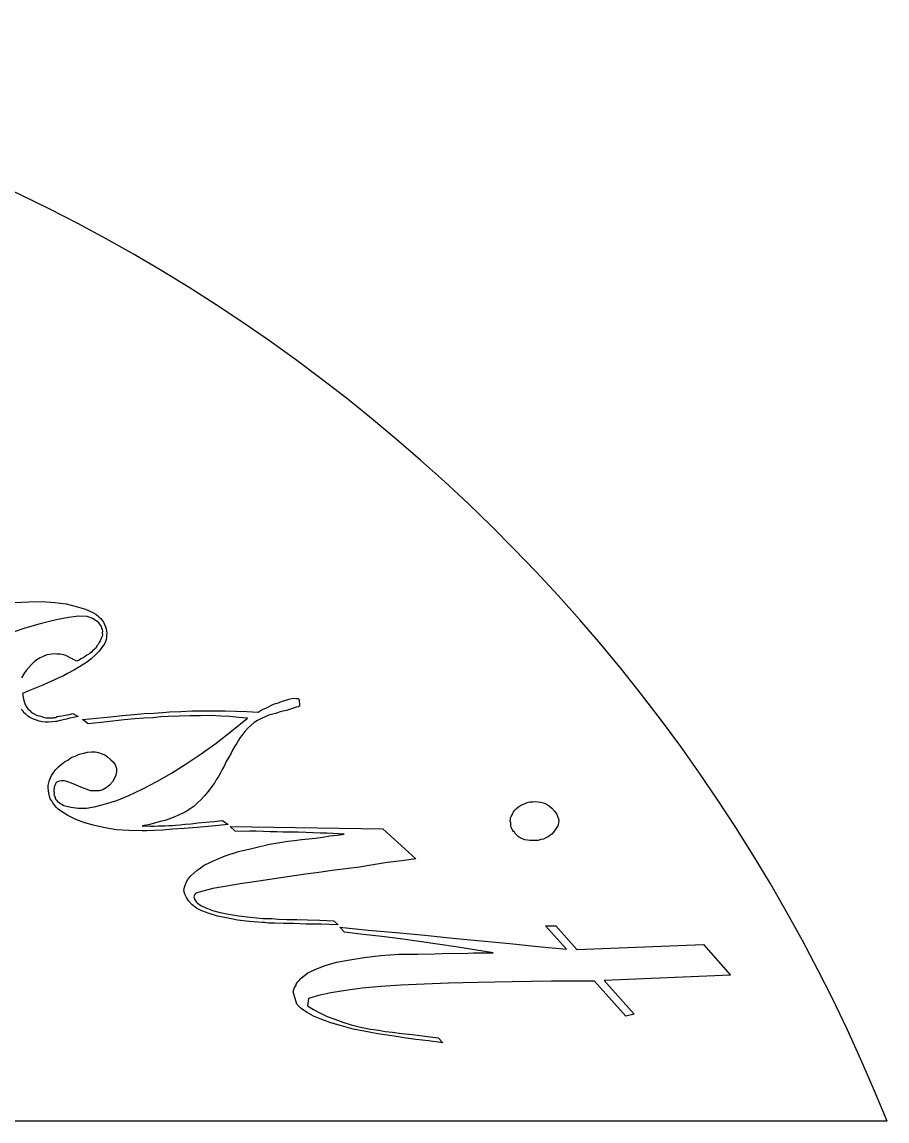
# Model space of a CAD drawing. Extents: x 0.1 to 11.5, y 0 to 3.9.
# Drawn here: x 8.437 to 11.477, y 0.015 to 3.879 of the extents above; entities that cross this region are included whole.
import ezdxf

# ---------------------------------------------------------------- set-up
doc = ezdxf.new("R2010")
doc.units = 0
doc.layers.add('1', color=7, linetype='CONTINUOUS')
doc.layers.add('2', color=7, linetype='CONTINUOUS')

msp = doc.modelspace()

# ---------------------------------------------------------------- linework, layer by layer
at = {"layer": '1', "color": 3}
for p, q in [((8.4091, 1.8383, 0.3), (8.4603, 1.8409, 0.3)), ((8.4603, 1.8409, 0.3), (8.5083, 1.8413, 0.3)), ((8.5083, 1.8413, 0.3), (8.5522, 1.8378, 0.3)), ((8.5522, 1.8378, 0.3), (8.5914, 1.8329, 0.3)), ((8.5914, 1.8329, 0.3), (8.6266, 1.8241, 0.3)), ((8.6266, 1.8241, 0.3), (8.6593, 1.8146, 0.3)), ((8.5055, 1.7651, 0.3), (8.5562, 1.7779, 0.3)), ((8.5562, 1.7779, 0.3), (8.6004, 1.7863, 0.3)), ((8.6004, 1.7863, 0.3), (8.6367, 1.7908, 0.3)), ((8.6367, 1.7908, 0.3), (8.6642, 1.7901, 0.3)), ((8.6593, 1.8146, 0.3), (8.6881, 1.8013, 0.3)), ((8.6642, 1.7901, 0.3), (8.6845, 1.7833, 0.3)), ((8.6845, 1.7833, 0.3), (8.6907, 1.78, 0.3)), ((8.6881, 1.8013, 0.3), (8.6959, 1.7972, 0.3)), ((8.6907, 1.78, 0.3), (8.6945, 1.776, 0.3)), ((8.6959, 1.7972, 0.3), (8.7028, 1.7915, 0.3)), ((8.7028, 1.7915, 0.3), (8.7082, 1.7867, 0.3)), ((8.7082, 1.7867, 0.3), (8.7136, 1.7818, 0.3)), ((8.7136, 1.7818, 0.3), (8.7181, 1.7754, 0.3)), ((8.3763, 1.7243, 0.3), (8.4445, 1.7478, 0.3)), ((8.4445, 1.7478, 0.3), (8.5055, 1.7651, 0.3)), ((8.6945, 1.776, 0.3), (8.7007, 1.7727, 0.3)), ((8.7007, 1.7727, 0.3), (8.7046, 1.7687, 0.3)), ((8.7046, 1.7687, 0.3), (8.7076, 1.7631, 0.3)), ((8.7076, 1.7631, 0.3), (8.7114, 1.759, 0.3)), ((8.7114, 1.759, 0.3), (8.7144, 1.7535, 0.3)), ((8.7144, 1.7535, 0.3), (8.7159, 1.7487, 0.3)), ((8.7159, 1.7487, 0.3), (8.718, 1.7416, 0.3)), ((8.718, 1.7416, 0.3), (8.7195, 1.7368, 0.3)), ((8.7181, 1.7754, 0.3), (8.7227, 1.769, 0.3)), ((8.7227, 1.769, 0.3), (8.7264, 1.761, 0.3)), ((8.7264, 1.761, 0.3), (8.7301, 1.7531, 0.3)), ((8.7301, 1.7531, 0.3), (8.7323, 1.7459, 0.3)), ((8.7323, 1.7459, 0.3), (8.7337, 1.7372, 0.3)), ((8.7116, 1.7032, 0.3), (8.7083, 1.697, 0.3)), ((8.714, 1.7079, 0.3), (8.7116, 1.7032, 0.3)), ((8.7158, 1.7149, 0.3), (8.714, 1.7079, 0.3)), ((8.7183, 1.7196, 0.3), (8.7158, 1.7149, 0.3)), ((8.7192, 1.725, 0.3), (8.7183, 1.7196, 0.3)), ((8.7195, 1.7368, 0.3), (8.7186, 1.7313, 0.3)), ((8.7186, 1.7313, 0.3), (8.7192, 1.725, 0.3)), ((8.7304, 1.7012, 0.3), (8.7262, 1.6934, 0.3)), ((8.7321, 1.7082, 0.3), (8.7304, 1.7012, 0.3)), ((8.7339, 1.7152, 0.3), (8.7321, 1.7082, 0.3)), ((8.7337, 1.7372, 0.3), (8.7343, 1.7309, 0.3)), ((8.7341, 1.7231, 0.3), (8.7339, 1.7152, 0.3)), ((8.7343, 1.7309, 0.3), (8.7341, 1.7231, 0.3)), ((8.6798, 1.6623, 0.3), (8.6743, 1.6593, 0.3)), ((8.6847, 1.6677, 0.3), (8.6798, 1.6623, 0.3)), ((8.6887, 1.6716, 0.3), (8.6847, 1.6677, 0.3)), ((8.6928, 1.6754, 0.3), (8.6887, 1.6716, 0.3)), ((8.6968, 1.6792, 0.3), (8.6928, 1.6754, 0.3)), ((8.7083, 1.6671, 0.3), (8.6954, 1.6541, 0.3)), ((8.7001, 1.6854, 0.3), (8.6968, 1.6792, 0.3)), ((8.7049, 1.6908, 0.3), (8.7001, 1.6854, 0.3)), ((8.7083, 1.697, 0.3), (8.7049, 1.6908, 0.3)), ((8.7173, 1.6803, 0.3), (8.7083, 1.6671, 0.3)), ((8.7262, 1.6934, 0.3), (8.7173, 1.6803, 0.3)), ((8.4793, 1.6297, 0.3), (8.4704, 1.6205, 0.3)), ((8.4889, 1.6365, 0.3), (8.4793, 1.6297, 0.3)), ((8.5009, 1.6441, 0.3), (8.4889, 1.6365, 0.3)), ((8.5112, 1.6485, 0.3), (8.5009, 1.6441, 0.3)), ((8.5239, 1.6537, 0.3), (8.5112, 1.6485, 0.3)), ((8.535, 1.6558, 0.3), (8.5239, 1.6537, 0.3)), ((8.5476, 1.6571, 0.3), (8.535, 1.6558, 0.3)), ((8.5594, 1.6568, 0.3), (8.5476, 1.6571, 0.3)), ((8.5712, 1.6565, 0.3), (8.5594, 1.6568, 0.3)), ((8.5837, 1.6538, 0.3), (8.5712, 1.6565, 0.3)), ((8.5954, 1.6496, 0.3), (8.5837, 1.6538, 0.3)), ((8.6078, 1.6429, 0.3), (8.5954, 1.6496, 0.3)), ((8.6109, 1.6413, 0.3), (8.6078, 1.6429, 0.3)), ((8.614, 1.6396, 0.3), (8.6109, 1.6413, 0.3)), ((8.6171, 1.638, 0.3), (8.614, 1.6396, 0.3)), ((8.6202, 1.6363, 0.3), (8.6171, 1.638, 0.3)), ((8.6218, 1.6355, 0.3), (8.6202, 1.6363, 0.3)), ((8.6249, 1.6339, 0.3), (8.6218, 1.6355, 0.3)), ((8.6264, 1.633, 0.3), (8.6249, 1.6339, 0.3)), ((8.6295, 1.6314, 0.3), (8.6264, 1.633, 0.3)), ((8.6375, 1.6351, 0.3), (8.6295, 1.6314, 0.3)), ((8.6439, 1.6397, 0.3), (8.6375, 1.6351, 0.3)), ((8.6632, 1.6274, 0.3), (8.6425, 1.6145, 0.3)), ((8.6518, 1.6434, 0.3), (8.6439, 1.6397, 0.3)), ((8.6582, 1.648, 0.3), (8.6518, 1.6434, 0.3)), ((8.6647, 1.6525, 0.3), (8.6582, 1.648, 0.3)), ((8.6801, 1.6403, 0.3), (8.6632, 1.6274, 0.3)), ((8.6702, 1.6555, 0.3), (8.6647, 1.6525, 0.3)), ((8.6743, 1.6593, 0.3), (8.6702, 1.6555, 0.3)), ((8.6954, 1.6541, 0.3), (8.6801, 1.6403, 0.3)), ((8.4428, 1.5874, 0.3), (8.4354, 1.5734, 0.3)), ((8.451, 1.599, 0.3), (8.4428, 1.5874, 0.3)), ((8.4607, 1.6097, 0.3), (8.451, 1.599, 0.3)), ((8.4704, 1.6205, 0.3), (8.4607, 1.6097, 0.3)), ((8.597, 1.589, 0.3), (8.5826, 1.5807, 0.3)), ((8.6217, 1.6017, 0.3), (8.597, 1.589, 0.3)), ((8.6425, 1.6145, 0.3), (8.6217, 1.6017, 0.3)), ((8.5094, 1.5479, 0.3), (8.4864, 1.5383, 0.3)), ((8.5301, 1.5568, 0.3), (8.5094, 1.5479, 0.3)), ((8.5484, 1.565, 0.3), (8.5301, 1.5568, 0.3)), ((8.5667, 1.5732, 0.3), (8.5484, 1.565, 0.3)), ((8.5826, 1.5807, 0.3), (8.5667, 1.5732, 0.3)), ((8.4633, 1.5287, 0.3), (8.4379, 1.5183, 0.3)), ((8.4379, 1.5183, 0.3), (8.4407, 1.5049, 0.3)), ((8.4864, 1.5383, 0.3), (8.4633, 1.5287, 0.3)), ((8.4407, 1.5049, 0.3), (8.4428, 1.4938, 0.3)), ((8.4428, 1.4938, 0.3), (8.4472, 1.4835, 0.3)), ((8.4472, 1.4835, 0.3), (8.4517, 1.4731, 0.3)), ((8.4517, 1.4731, 0.3), (8.457, 1.4643, 0.3)), ((9.2941, 1.4672, 0.3), (9.3035, 1.4712, 0.3)), ((9.3035, 1.4712, 0.3), (9.3115, 1.4763, 0.3)), ((9.3115, 1.4763, 0.3), (9.3209, 1.4804, 0.3)), ((9.3209, 1.4804, 0.3), (9.3293, 1.483, 0.3)), ((9.3293, 1.483, 0.3), (9.3377, 1.4856, 0.3)), ((9.3377, 1.4856, 0.3), (9.3506, 1.4915, 0.3)), ((9.3506, 1.4915, 0.3), (9.3638, 1.4949, 0.3)), ((9.3638, 1.4949, 0.3), (9.3747, 1.498, 0.3)), ((9.3747, 1.498, 0.3), (9.3855, 1.501, 0.3)), ((9.3855, 1.501, 0.3), (9.3929, 1.5022, 0.3)), ((9.4005, 1.4707, 0.3), (9.3911, 1.4666, 0.3)), ((9.3929, 1.5022, 0.3), (9.4006, 1.5009, 0.3)), ((9.4079, 1.4719, 0.3), (9.4005, 1.4707, 0.3)), ((9.4006, 1.5009, 0.3), (9.407, 1.5007, 0.3)), ((9.407, 1.5007, 0.3), (9.4113, 1.4976, 0.3)), ((9.4114, 1.4737, 0.3), (9.4079, 1.4719, 0.3)), ((9.4113, 1.4976, 0.3), (9.4114, 1.4737, 0.3)), ((8.438, 1.4585, 0.3), (8.4341, 1.4626, 0.3)), ((8.4418, 1.4545, 0.3), (8.438, 1.4585, 0.3)), ((8.4432, 1.4498, 0.3), (8.4418, 1.4545, 0.3)), ((8.4494, 1.4465, 0.3), (8.4432, 1.4498, 0.3)), ((8.4533, 1.4424, 0.3), (8.4494, 1.4465, 0.3)), ((8.4571, 1.4384, 0.3), (8.4533, 1.4424, 0.3)), ((8.457, 1.4643, 0.3), (8.4639, 1.4587, 0.3)), ((8.4633, 1.4351, 0.3), (8.4571, 1.4384, 0.3)), ((8.468, 1.4326, 0.3), (8.4633, 1.4351, 0.3)), ((8.4639, 1.4587, 0.3), (8.47, 1.4514, 0.3)), ((8.4773, 1.4277, 0.3), (8.468, 1.4326, 0.3)), ((8.47, 1.4514, 0.3), (8.4793, 1.4465, 0.3)), ((8.4793, 1.4465, 0.3), (8.4871, 1.4423, 0.3)), ((8.4871, 1.4423, 0.3), (8.4957, 1.4398, 0.3)), ((8.4957, 1.4398, 0.3), (8.5027, 1.438, 0.3)), ((8.5027, 1.438, 0.3), (8.5113, 1.4354, 0.3)), ((8.5113, 1.4354, 0.3), (8.5199, 1.4329, 0.3)), ((8.5199, 1.4329, 0.3), (8.5277, 1.4327, 0.3)), ((8.5277, 1.4327, 0.3), (8.5356, 1.4325, 0.3)), ((8.5356, 1.4325, 0.3), (8.5458, 1.433, 0.3)), ((8.5458, 1.433, 0.3), (8.5482, 1.4337, 0.3)), ((8.5482, 1.4337, 0.3), (8.5545, 1.4343, 0.3)), ((8.5545, 1.4343, 0.3), (8.5601, 1.4373, 0.3)), ((8.5601, 1.4373, 0.3), (8.5688, 1.4387, 0.3)), ((8.5688, 1.4387, 0.3), (8.5775, 1.44, 0.3)), ((8.5775, 1.44, 0.3), (8.5885, 1.4421, 0.3)), ((8.5885, 1.4421, 0.3), (8.602, 1.4449, 0.3)), ((8.6048, 1.4315, 0.3), (8.5929, 1.4279, 0.3)), ((8.602, 1.4449, 0.3), (8.6154, 1.4477, 0.3)), ((8.6182, 1.4343, 0.3), (8.6048, 1.4315, 0.3)), ((8.6154, 1.4477, 0.3), (8.634, 1.4378, 0.3)), ((8.634, 1.4378, 0.3), (8.6182, 1.4343, 0.3)), ((8.6496, 1.4264, 0.3), (8.6991, 1.432, 0.3)), ((8.6991, 1.432, 0.3), (8.7475, 1.4361, 0.3)), ((8.7475, 1.4361, 0.3), (8.7896, 1.4404, 0.3)), ((8.7896, 1.4404, 0.3), (8.8293, 1.4444, 0.3)), ((8.8293, 1.4444, 0.3), (8.8665, 1.4479, 0.3)), ((8.8654, 1.4314, 0.3), (8.8331, 1.4286, 0.3)), ((8.8967, 1.4327, 0.3), (8.8654, 1.4314, 0.3)), ((8.8665, 1.4479, 0.3), (8.9002, 1.4496, 0.3)), ((8.9251, 1.4361, 0.3), (8.8967, 1.4327, 0.3)), ((8.9002, 1.4496, 0.3), (8.9301, 1.452, 0.3)), ((8.95, 1.4376, 0.3), (8.9251, 1.4361, 0.3)), ((8.9301, 1.452, 0.3), (8.955, 1.4535, 0.3)), ((8.9901, 1.4391, 0.3), (8.95, 1.4376, 0.3)), ((8.955, 1.4535, 0.3), (8.9951, 1.455, 0.3)), ((9.0277, 1.4402, 0.3), (8.9901, 1.4391, 0.3)), ((8.9951, 1.455, 0.3), (9.0337, 1.4575, 0.3)), ((9.0643, 1.4398, 0.3), (9.0277, 1.4402, 0.3)), ((9.0337, 1.4575, 0.3), (9.0727, 1.4576, 0.3)), ((9.0994, 1.4405, 0.3), (9.0643, 1.4398, 0.3)), ((9.0727, 1.4576, 0.3), (9.1118, 1.4576, 0.3)), ((9.135, 1.4388, 0.3), (9.0994, 1.4405, 0.3)), ((9.1118, 1.4576, 0.3), (9.1508, 1.4577, 0.3)), ((9.1666, 1.4376, 0.3), (9.135, 1.4388, 0.3)), ((9.1508, 1.4577, 0.3), (9.1888, 1.4563, 0.3)), ((9.1987, 1.434, 0.3), (9.1666, 1.4376, 0.3)), ((9.1736, 1.3871, 0.3), (9.2294, 1.4315, 0.3)), ((9.1888, 1.4563, 0.3), (9.2268, 1.455, 0.3)), ((9.2294, 1.4315, 0.3), (9.1987, 1.434, 0.3)), ((9.2268, 1.455, 0.3), (9.2662, 1.4526, 0.3)), ((9.2786, 1.4307, 0.3), (9.2647, 1.4234, 0.3)), ((9.2662, 1.4526, 0.3), (9.2742, 1.4577, 0.3)), ((9.2742, 1.4577, 0.3), (9.2846, 1.4631, 0.3)), ((9.2915, 1.4366, 0.3), (9.2786, 1.4307, 0.3)), ((9.2846, 1.4631, 0.3), (9.2941, 1.4672, 0.3)), ((9.3044, 1.4424, 0.3), (9.2915, 1.4366, 0.3)), ((9.3275, 1.4475, 0.3), (9.3044, 1.4424, 0.3)), ((9.3478, 1.4545, 0.3), (9.3275, 1.4475, 0.3)), ((9.366, 1.4588, 0.3), (9.3478, 1.4545, 0.3)), ((9.3803, 1.4636, 0.3), (9.366, 1.4588, 0.3)), ((9.3911, 1.4666, 0.3), (9.3803, 1.4636, 0.3)), ((8.4874, 1.4243, 0.3), (8.4773, 1.4277, 0.3)), ((8.4976, 1.4208, 0.3), (8.4874, 1.4243, 0.3)), ((8.5085, 1.419, 0.3), (8.4976, 1.4208, 0.3)), ((8.5179, 1.418, 0.3), (8.5085, 1.419, 0.3)), ((8.5297, 1.4177, 0.3), (8.5179, 1.418, 0.3)), ((8.5423, 1.4189, 0.3), (8.5297, 1.4177, 0.3)), ((8.5549, 1.4202, 0.3), (8.5423, 1.4189, 0.3)), ((8.5589, 1.4201, 0.3), (8.5549, 1.4202, 0.3)), ((8.566, 1.4223, 0.3), (8.5589, 1.4201, 0.3)), ((8.5723, 1.4229, 0.3), (8.566, 1.4223, 0.3)), ((8.5818, 1.4258, 0.3), (8.5723, 1.4229, 0.3)), ((8.5929, 1.4279, 0.3), (8.5818, 1.4258, 0.3)), ((8.6696, 1.4121, 0.3), (8.6496, 1.4264, 0.3)), ((8.7142, 1.4168, 0.3), (8.6696, 1.4121, 0.3)), ((8.7563, 1.4211, 0.3), (8.7142, 1.4168, 0.3)), ((8.7959, 1.4251, 0.3), (8.7563, 1.4211, 0.3)), ((8.8331, 1.4286, 0.3), (8.7959, 1.4251, 0.3)), ((9.23, 1.3963, 0.3), (9.2194, 1.3845, 0.3)), ((9.2411, 1.4057, 0.3), (9.23, 1.3963, 0.3)), ((9.2532, 1.4165, 0.3), (9.2411, 1.4057, 0.3)), ((9.2647, 1.4234, 0.3), (9.2532, 1.4165, 0.3)), ((9.1189, 1.3442, 0.3), (9.1736, 1.3871, 0.3)), ((9.1978, 1.3545, 0.3), (9.1921, 1.3435, 0.3)), ((9.204, 1.3631, 0.3), (9.1978, 1.3545, 0.3)), ((9.2091, 1.3702, 0.3), (9.204, 1.3631, 0.3)), ((9.2194, 1.3845, 0.3), (9.2091, 1.3702, 0.3)), ((9.0658, 1.3066, 0.3), (9.1189, 1.3442, 0.3)), ((9.1781, 1.3211, 0.3), (9.1713, 1.3087, 0.3)), ((9.1849, 1.3335, 0.3), (9.1781, 1.3211, 0.3)), ((9.1921, 1.3435, 0.3), (9.1849, 1.3335, 0.3)), ((8.5747, 1.2681, 0.3), (8.5857, 1.2775, 0.3)), ((8.5857, 1.2775, 0.3), (8.5972, 1.2844, 0.3)), ((8.5972, 1.2844, 0.3), (8.6097, 1.2927, 0.3)), ((8.6097, 1.2927, 0.3), (8.624, 1.2976, 0.3)), ((8.624, 1.2976, 0.3), (8.6379, 1.3049, 0.3)), ((8.6379, 1.3049, 0.3), (8.6537, 1.3087, 0.3)), ((8.6537, 1.3087, 0.3), (8.667, 1.3121, 0.3)), ((8.667, 1.3121, 0.3), (8.6807, 1.3131, 0.3)), ((8.6807, 1.3131, 0.3), (8.6933, 1.3127, 0.3)), ((8.6933, 1.3127, 0.3), (8.705, 1.3108, 0.3)), ((8.705, 1.3108, 0.3), (8.717, 1.3064, 0.3)), ((8.717, 1.3064, 0.3), (8.7276, 1.3031, 0.3)), ((8.7276, 1.3031, 0.3), (8.7376, 1.2959, 0.3)), ((8.7376, 1.2959, 0.3), (8.7494, 1.2853, 0.3)), ((8.7494, 1.2853, 0.3), (8.7584, 1.2767, 0.3)), ((8.7584, 1.2767, 0.3), (8.7653, 1.2652, 0.3)), ((9.0138, 1.2704, 0.3), (9.0658, 1.3066, 0.3)), ((9.1546, 1.2795, 0.3), (9.1482, 1.2646, 0.3)), ((9.1635, 1.2948, 0.3), (9.1546, 1.2795, 0.3)), ((9.1713, 1.3087, 0.3), (9.1635, 1.2948, 0.3)), ((8.5406, 1.2298, 0.3), (8.5468, 1.2384, 0.3)), ((8.5468, 1.2384, 0.3), (8.555, 1.2498, 0.3)), ((8.555, 1.2498, 0.3), (8.5646, 1.2602, 0.3)), ((8.5646, 1.2602, 0.3), (8.5747, 1.2681, 0.3)), ((8.7653, 1.2652, 0.3), (8.7683, 1.2544, 0.3)), ((8.7689, 1.2431, 0.3), (8.767, 1.2315, 0.3)), ((8.7683, 1.2544, 0.3), (8.7689, 1.2431, 0.3)), ((8.9106, 1.2083, 0.3), (8.9624, 1.2381, 0.3)), ((8.9624, 1.2381, 0.3), (9.0138, 1.2704, 0.3)), ((9.1326, 1.2369, 0.3), (9.1268, 1.2259, 0.3)), ((9.1404, 1.2507, 0.3), (9.1326, 1.2369, 0.3)), ((9.1482, 1.2646, 0.3), (9.1404, 1.2507, 0.3)), ((8.5286, 1.1952, 0.3), (8.5309, 1.2043, 0.3)), ((8.5309, 1.2043, 0.3), (8.5332, 1.2135, 0.3)), ((8.5332, 1.2135, 0.3), (8.5369, 1.2217, 0.3)), ((8.5369, 1.2217, 0.3), (8.5406, 1.2298, 0.3)), ((8.5542, 1.2006, 0.3), (8.5536, 1.1967, 0.3)), ((8.5573, 1.2049, 0.3), (8.5542, 1.2006, 0.3)), ((8.5618, 1.2081, 0.3), (8.5573, 1.2049, 0.3)), ((8.5677, 1.2103, 0.3), (8.5618, 1.2081, 0.3)), ((8.5751, 1.2115, 0.3), (8.5677, 1.2103, 0.3)), ((8.5853, 1.2107, 0.3), (8.5751, 1.2115, 0.3)), ((8.5983, 1.2078, 0.3), (8.5853, 1.2107, 0.3)), ((8.6104, 1.2034, 0.3), (8.5983, 1.2078, 0.3)), ((8.6253, 1.197, 0.3), (8.6104, 1.2034, 0.3)), ((8.7545, 1.208, 0.3), (8.7438, 1.1962, 0.3)), ((8.7613, 1.2205, 0.3), (8.7545, 1.208, 0.3)), ((8.767, 1.2315, 0.3), (8.7613, 1.2205, 0.3)), ((8.8619, 1.1827, 0.3), (8.9106, 1.2083, 0.3)), ((9.1139, 1.2049, 0.3), (9.1077, 1.1963, 0.3)), ((9.1186, 1.2145, 0.3), (9.1139, 1.2049, 0.3)), ((9.1268, 1.2259, 0.3), (9.1186, 1.2145, 0.3)), ((8.5288, 1.1864, 0.3), (8.5286, 1.1952, 0.3)), ((8.5304, 1.1766, 0.3), (8.5288, 1.1864, 0.3)), ((8.5306, 1.1678, 0.3), (8.5304, 1.1766, 0.3)), ((8.5336, 1.1569, 0.3), (8.5306, 1.1678, 0.3)), ((8.549, 1.1783, 0.3), (8.5484, 1.1744, 0.3)), ((8.5484, 1.1744, 0.3), (8.5492, 1.1695, 0.3)), ((8.5492, 1.1695, 0.3), (8.5489, 1.1632, 0.3)), ((8.5489, 1.1632, 0.3), (8.5497, 1.1583, 0.3)), ((8.5492, 1.1847, 0.3), (8.549, 1.1783, 0.3)), ((8.5498, 1.1885, 0.3), (8.5492, 1.1847, 0.3)), ((8.5505, 1.1924, 0.3), (8.5498, 1.1885, 0.3)), ((8.5536, 1.1967, 0.3), (8.5505, 1.1924, 0.3)), ((8.643, 1.1886, 0.3), (8.6253, 1.197, 0.3)), ((8.6618, 1.1816, 0.3), (8.643, 1.1886, 0.3)), ((8.6777, 1.1766, 0.3), (8.6618, 1.1816, 0.3)), ((8.6928, 1.1766, 0.3), (8.6777, 1.1766, 0.3)), ((8.708, 1.1765, 0.3), (8.6928, 1.1766, 0.3)), ((8.7213, 1.1799, 0.3), (8.708, 1.1765, 0.3)), ((8.7327, 1.1868, 0.3), (8.7213, 1.1799, 0.3)), ((8.7438, 1.1962, 0.3), (8.7327, 1.1868, 0.3)), ((8.7702, 1.1426, 0.3), (8.8127, 1.1596, 0.3)), ((8.8127, 1.1596, 0.3), (8.8619, 1.1827, 0.3)), ((9.0903, 1.1721, 0.3), (9.0786, 1.1588, 0.3)), ((9.1016, 1.1877, 0.3), (9.0903, 1.1721, 0.3)), ((9.1077, 1.1963, 0.3), (9.1016, 1.1877, 0.3)), ((8.5362, 1.1485, 0.3), (8.5336, 1.1569, 0.3)), ((8.5413, 1.1405, 0.3), (8.5362, 1.1485, 0.3)), ((8.5449, 1.1336, 0.3), (8.5413, 1.1405, 0.3)), ((8.5515, 1.1246, 0.3), (8.5449, 1.1336, 0.3)), ((8.5497, 1.1583, 0.3), (8.553, 1.1538, 0.3)), ((8.5576, 1.118, 0.3), (8.5515, 1.1246, 0.3)), ((8.553, 1.1538, 0.3), (8.5538, 1.1489, 0.3)), ((8.5538, 1.1489, 0.3), (8.5556, 1.1454, 0.3)), ((8.5556, 1.1454, 0.3), (8.5585, 1.1433, 0.3)), ((8.5585, 1.1433, 0.3), (8.5617, 1.1388, 0.3)), ((8.5617, 1.1388, 0.3), (8.5646, 1.1368, 0.3)), ((8.5646, 1.1368, 0.3), (8.5841, 1.1249, 0.3)), ((8.5841, 1.1249, 0.3), (8.6078, 1.1186, 0.3)), ((8.6957, 1.1204, 0.3), (8.7307, 1.1298, 0.3)), ((8.7307, 1.1298, 0.3), (8.7702, 1.1426, 0.3)), ((9.0417, 1.1226, 0.3), (9.0281, 1.1128, 0.3)), ((9.0538, 1.1334, 0.3), (9.0417, 1.1226, 0.3)), ((9.0669, 1.1456, 0.3), (9.0538, 1.1334, 0.3)), ((9.0786, 1.1588, 0.3), (9.0669, 1.1456, 0.3)), ((10.1816, 1.1194, 0.3), (10.1888, 1.1247, 0.3)), ((10.1888, 1.1247, 0.3), (10.1961, 1.1275, 0.3)), ((10.1961, 1.1275, 0.3), (10.2046, 1.1317, 0.3)), ((10.2046, 1.1317, 0.3), (10.212, 1.1345, 0.3)), ((10.212, 1.1345, 0.3), (10.2218, 1.1374, 0.3)), ((10.2218, 1.1374, 0.3), (10.2317, 1.1379, 0.3)), ((10.2317, 1.1379, 0.3), (10.2417, 1.1384, 0.3)), ((10.2417, 1.1384, 0.3), (10.2504, 1.1375, 0.3)), ((10.2504, 1.1375, 0.3), (10.2592, 1.1367, 0.3)), ((10.2592, 1.1367, 0.3), (10.268, 1.1334, 0.3)), ((10.268, 1.1334, 0.3), (10.2756, 1.1312, 0.3)), ((10.2756, 1.1312, 0.3), (10.2833, 1.1266, 0.3)), ((10.2833, 1.1266, 0.3), (10.291, 1.122, 0.3)), ((10.291, 1.122, 0.3), (10.2987, 1.1149, 0.3)), ((8.5637, 1.1115, 0.3), (8.5576, 1.118, 0.3)), ((8.5722, 1.1053, 0.3), (8.5637, 1.1115, 0.3)), ((8.5975, 1.0893, 0.3), (8.5722, 1.1053, 0.3)), ((8.6263, 1.0751, 0.3), (8.5975, 1.0893, 0.3)), ((8.6078, 1.1186, 0.3), (8.6336, 1.1153, 0.3)), ((8.6336, 1.1153, 0.3), (8.6638, 1.1152, 0.3)), ((8.6638, 1.1152, 0.3), (8.6957, 1.1204, 0.3)), ((8.9735, 1.085, 0.3), (8.9581, 1.0787, 0.3)), ((8.9888, 1.0913, 0.3), (8.9735, 1.085, 0.3)), ((9.0017, 1.0972, 0.3), (8.9888, 1.0913, 0.3)), ((9.0156, 1.1045, 0.3), (9.0017, 1.0972, 0.3)), ((9.0281, 1.1128, 0.3), (9.0156, 1.1045, 0.3)), ((10.1535, 1.0807, 0.3), (10.1558, 1.0858, 0.3)), ((10.1558, 1.0858, 0.3), (10.1592, 1.0922, 0.3)), ((10.1592, 1.0922, 0.3), (10.1615, 1.0973, 0.3)), ((10.1615, 1.0973, 0.3), (10.1637, 1.1024, 0.3)), ((10.1637, 1.1024, 0.3), (10.1684, 1.1076, 0.3)), ((10.1684, 1.1076, 0.3), (10.1744, 1.1141, 0.3)), ((10.1744, 1.1141, 0.3), (10.1816, 1.1194, 0.3)), ((10.2987, 1.1149, 0.3), (10.308, 1.1041, 0.3)), ((10.308, 1.1041, 0.3), (10.3159, 1.0946, 0.3)), ((10.3159, 1.0946, 0.3), (10.3201, 1.0836, 0.3)), ((10.3201, 1.0836, 0.3), (10.3231, 1.0737, 0.3)), ((8.6571, 1.0637, 0.3), (8.6263, 1.0751, 0.3)), ((8.6914, 1.0542, 0.3), (8.6571, 1.0637, 0.3)), ((8.7292, 1.0465, 0.3), (8.6914, 1.0542, 0.3)), ((8.7694, 1.0392, 0.3), (8.7292, 1.0465, 0.3)), ((8.8812, 1.0561, 0.3), (8.8591, 1.0525, 0.3)), ((8.8591, 1.0525, 0.3), (8.8743, 1.0525, 0.3)), ((8.8743, 1.0525, 0.3), (8.8869, 1.052, 0.3)), ((8.9029, 1.0622, 0.3), (8.8812, 1.0561, 0.3)), ((8.8869, 1.052, 0.3), (8.902, 1.052, 0.3)), ((8.902, 1.052, 0.3), (8.9157, 1.0529, 0.3)), ((8.9221, 1.0678, 0.3), (8.9029, 1.0622, 0.3)), ((8.9157, 1.0529, 0.3), (8.927, 1.0535, 0.3)), ((8.9403, 1.0721, 0.3), (8.9221, 1.0678, 0.3)), ((8.927, 1.0535, 0.3), (8.9396, 1.0531, 0.3)), ((8.9396, 1.0531, 0.3), (8.9533, 1.054, 0.3)), ((8.9581, 1.0787, 0.3), (8.9403, 1.0721, 0.3)), ((8.9533, 1.054, 0.3), (8.9646, 1.0546, 0.3)), ((8.9646, 1.0546, 0.3), (8.9758, 1.0552, 0.3)), ((9.0066, 1.0438, 0.3), (8.9656, 1.0409, 0.3)), ((8.9758, 1.0552, 0.3), (8.992, 1.0566, 0.3)), ((8.992, 1.0566, 0.3), (9.0106, 1.0583, 0.3)), ((9.0526, 1.0475, 0.3), (9.0066, 1.0438, 0.3)), ((9.0106, 1.0583, 0.3), (9.0316, 1.0605, 0.3)), ((9.0316, 1.0605, 0.3), (9.0551, 1.0631, 0.3)), ((9.1035, 1.0521, 0.3), (9.0526, 1.0475, 0.3)), ((9.0551, 1.0631, 0.3), (9.0811, 1.066, 0.3)), ((9.0811, 1.066, 0.3), (9.1109, 1.0684, 0.3)), ((9.1618, 1.0578, 0.3), (9.1035, 1.0521, 0.3)), ((9.1109, 1.0684, 0.3), (9.1418, 1.0721, 0.3)), ((9.1418, 1.0721, 0.3), (9.1618, 1.0578, 0.3)), ((9.1864, 1.0342, 0.3), (9.1682, 1.0508, 0.3)), ((9.1682, 1.0508, 0.3), (9.7049, 1.0423, 0.3)), ((10.1528, 1.0695, 0.3), (10.1538, 1.0758, 0.3)), ((10.1543, 1.0634, 0.3), (10.1528, 1.0695, 0.3)), ((10.1538, 1.0758, 0.3), (10.1535, 1.0807, 0.3)), ((10.1547, 1.0559, 0.3), (10.1543, 1.0634, 0.3)), ((10.1549, 1.0509, 0.3), (10.1547, 1.0559, 0.3)), ((10.1576, 1.0461, 0.3), (10.1549, 1.0509, 0.3)), ((10.1592, 1.0399, 0.3), (10.1576, 1.0461, 0.3)), ((10.3203, 1.0525, 0.3), (10.3134, 1.0422, 0.3)), ((10.3224, 1.0625, 0.3), (10.3203, 1.0525, 0.3)), ((10.3231, 1.0737, 0.3), (10.3224, 1.0625, 0.3)), ((8.8127, 1.0362, 0.3), (8.7694, 1.0392, 0.3)), ((8.8595, 1.035, 0.3), (8.8127, 1.0362, 0.3)), ((8.8771, 1.0353, 0.3), (8.8595, 1.035, 0.3)), ((8.902, 1.0369, 0.3), (8.8771, 1.0353, 0.3)), ((8.9308, 1.0378, 0.3), (8.902, 1.0369, 0.3)), ((8.9656, 1.0409, 0.3), (8.9308, 1.0378, 0.3)), ((9.2113, 1.0329, 0.3), (9.1864, 1.0342, 0.3)), ((9.2362, 1.034, 0.3), (9.2113, 1.0329, 0.3)), ((9.2598, 1.0339, 0.3), (9.2362, 1.034, 0.3)), ((9.2847, 1.0326, 0.3), (9.2598, 1.0339, 0.3)), ((9.3084, 1.0324, 0.3), (9.2847, 1.0326, 0.3)), ((9.332, 1.0323, 0.3), (9.3084, 1.0324, 0.3)), ((9.3545, 1.0309, 0.3), (9.332, 1.0323, 0.3)), ((9.3782, 1.0307, 0.3), (9.3545, 1.0309, 0.3)), ((9.4068, 1.0308, 0.3), (9.3782, 1.0307, 0.3)), ((9.3945, 1.0016, 0.3), (9.4192, 1.0053, 0.3)), ((9.4342, 1.0296, 0.3), (9.4068, 1.0308, 0.3)), ((9.4192, 1.0053, 0.3), (9.4452, 1.0077, 0.3)), ((9.4592, 1.0283, 0.3), (9.4342, 1.0296, 0.3)), ((9.4452, 1.0077, 0.3), (9.4687, 1.0101, 0.3)), ((9.4841, 1.027, 0.3), (9.4592, 1.0283, 0.3)), ((9.4687, 1.0101, 0.3), (9.4934, 1.0137, 0.3)), ((9.5078, 1.0269, 0.3), (9.4841, 1.027, 0.3)), ((9.4934, 1.0137, 0.3), (9.5181, 1.0174, 0.3)), ((9.5289, 1.0266, 0.3), (9.5078, 1.0269, 0.3)), ((9.5181, 1.0174, 0.3), (9.5442, 1.0198, 0.3)), ((9.5489, 1.025, 0.3), (9.5289, 1.0266, 0.3)), ((9.5442, 1.0198, 0.3), (9.5689, 1.0235, 0.3)), ((9.5689, 1.0235, 0.3), (9.5489, 1.025, 0.3)), ((9.7049, 1.0423, 0.3), (9.8206, 0.937, 0.3)), ((10.1632, 1.0339, 0.3), (10.1592, 1.0399, 0.3)), ((10.1671, 1.0304, 0.3), (10.1632, 1.0339, 0.3)), ((10.1698, 1.0255, 0.3), (10.1671, 1.0304, 0.3)), ((10.1737, 1.022, 0.3), (10.1698, 1.0255, 0.3)), ((10.1802, 1.016, 0.3), (10.1737, 1.022, 0.3)), ((10.1879, 1.0114, 0.3), (10.1802, 1.016, 0.3)), ((10.1956, 1.0068, 0.3), (10.1879, 1.0114, 0.3)), ((10.2044, 1.0035, 0.3), (10.1956, 1.0068, 0.3)), ((10.2604, 1.0049, 0.3), (10.2505, 1.0019, 0.3)), ((10.269, 1.0065, 0.3), (10.2604, 1.0049, 0.3)), ((10.2775, 1.0106, 0.3), (10.269, 1.0065, 0.3)), ((10.286, 1.0148, 0.3), (10.2775, 1.0106, 0.3)), ((10.2921, 1.0188, 0.3), (10.286, 1.0148, 0.3)), ((10.2993, 1.0241, 0.3), (10.2921, 1.0188, 0.3)), ((10.3052, 1.0306, 0.3), (10.2993, 1.0241, 0.3)), ((10.3134, 1.0422, 0.3), (10.3052, 1.0306, 0.3)), ((9.1972, 0.9625, 0.3), (9.2489, 0.9749, 0.3)), ((9.2489, 0.9749, 0.3), (9.3067, 0.9888, 0.3)), ((9.3067, 0.9888, 0.3), (9.3709, 0.9993, 0.3)), ((9.3709, 0.9993, 0.3), (9.3945, 1.0016, 0.3)), ((10.2132, 1.0027, 0.3), (10.2044, 1.0035, 0.3)), ((10.2219, 1.0018, 0.3), (10.2132, 1.0027, 0.3)), ((10.2307, 1.001, 0.3), (10.2219, 1.0018, 0.3)), ((10.2406, 1.0014, 0.3), (10.2307, 1.001, 0.3)), ((10.2505, 1.0019, 0.3), (10.2406, 1.0014, 0.3)), ((9.0775, 0.9146, 0.3), (9.1116, 0.9311, 0.3)), ((9.1116, 0.9311, 0.3), (9.1506, 0.9479, 0.3)), ((9.1506, 0.9479, 0.3), (9.1972, 0.9625, 0.3)), ((9.7711, 0.9297, 0.3), (9.7204, 0.9236, 0.3)), ((9.8206, 0.937, 0.3), (9.7711, 0.9297, 0.3)), ((9.0295, 0.8775, 0.3), (9.051, 0.896, 0.3)), ((9.051, 0.896, 0.3), (9.0775, 0.9146, 0.3)), ((9.5263, 0.8958, 0.3), (9.4794, 0.8886, 0.3)), ((9.5746, 0.9018, 0.3), (9.5263, 0.8958, 0.3)), ((9.6228, 0.9078, 0.3), (9.5746, 0.9018, 0.3)), ((9.671, 0.9163, 0.3), (9.6228, 0.9078, 0.3)), ((9.7204, 0.9236, 0.3), (9.671, 0.9163, 0.3)), ((9.0077, 0.8379, 0.3), (9.0121, 0.8506, 0.3)), ((9.0121, 0.8506, 0.3), (9.0189, 0.8634, 0.3)), ((9.0189, 0.8634, 0.3), (9.0295, 0.8775, 0.3)), ((9.2692, 0.8589, 0.3), (9.2037, 0.8496, 0.3)), ((9.3459, 0.87, 0.3), (9.2692, 0.8589, 0.3)), ((9.4336, 0.8828, 0.3), (9.3459, 0.87, 0.3)), ((9.4794, 0.8886, 0.3), (9.4336, 0.8828, 0.3)), ((9.0058, 0.8254, 0.3), (9.0077, 0.8379, 0.3)), ((9.0088, 0.8131, 0.3), (9.0058, 0.8254, 0.3)), ((9.0144, 0.8009, 0.3), (9.0088, 0.8131, 0.3)), ((9.0461, 0.8148, 0.3), (9.0425, 0.8109, 0.3)), ((9.0546, 0.819, 0.3), (9.0461, 0.8148, 0.3)), ((9.0767, 0.825, 0.3), (9.0546, 0.819, 0.3)), ((9.1075, 0.8327, 0.3), (9.0767, 0.825, 0.3)), ((9.1494, 0.8396, 0.3), (9.1075, 0.8327, 0.3)), ((9.2037, 0.8496, 0.3), (9.1494, 0.8396, 0.3)), ((9.0224, 0.7889, 0.3), (9.0144, 0.8009, 0.3)), ((9.0342, 0.7757, 0.3), (9.0224, 0.7889, 0.3)), ((9.0497, 0.764, 0.3), (9.0342, 0.7757, 0.3)), ((9.0415, 0.8072, 0.3), (9.0404, 0.8034, 0.3)), ((9.0404, 0.8034, 0.3), (9.0418, 0.7997, 0.3)), ((9.0425, 0.8109, 0.3), (9.0415, 0.8072, 0.3)), ((9.0418, 0.7997, 0.3), (9.0432, 0.7961, 0.3)), ((9.0432, 0.7961, 0.3), (9.0446, 0.7924, 0.3)), ((9.0446, 0.7924, 0.3), (9.0487, 0.7864, 0.3)), ((9.0487, 0.7864, 0.3), (9.0526, 0.7828, 0.3)), ((9.0526, 0.7828, 0.3), (9.0654, 0.7734, 0.3)), ((9.0654, 0.7734, 0.3), (9.0833, 0.7643, 0.3)), ((9.0689, 0.7537, 0.3), (9.0497, 0.764, 0.3)), ((9.0942, 0.7449, 0.3), (9.0689, 0.7537, 0.3)), ((9.0833, 0.7643, 0.3), (9.1061, 0.7554, 0.3)), ((9.1232, 0.7351, 0.3), (9.0942, 0.7449, 0.3)), ((9.1061, 0.7554, 0.3), (9.1326, 0.748, 0.3)), ((9.1559, 0.7292, 0.3), (9.1232, 0.7351, 0.3)), ((9.1326, 0.748, 0.3), (9.1627, 0.7419, 0.3)), ((9.1627, 0.7419, 0.3), (9.1978, 0.7361, 0.3)), ((9.1978, 0.7361, 0.3), (9.2391, 0.7318, 0.3)), ((9.1936, 0.721, 0.3), (9.1559, 0.7292, 0.3)), ((9.2348, 0.7167, 0.3), (9.1936, 0.721, 0.3)), ((9.2811, 0.7126, 0.3), (9.2348, 0.7167, 0.3)), ((9.2391, 0.7318, 0.3), (9.2829, 0.7276, 0.3)), ((9.2885, 0.713, 0.3), (9.2811, 0.7126, 0.3)), ((9.2829, 0.7276, 0.3), (9.2966, 0.727, 0.3)), ((9.3035, 0.7112, 0.3), (9.2885, 0.713, 0.3)), ((9.2966, 0.727, 0.3), (9.3153, 0.7267, 0.3)), ((9.3247, 0.7109, 0.3), (9.3035, 0.7112, 0.3)), ((9.3153, 0.7267, 0.3), (9.3377, 0.7252, 0.3)), ((9.3546, 0.7098, 0.3), (9.3247, 0.7109, 0.3)), ((9.3377, 0.7252, 0.3), (9.3676, 0.7241, 0.3)), ((9.392, 0.7091, 0.3), (9.3546, 0.7098, 0.3)), ((9.3676, 0.7241, 0.3), (9.4025, 0.7233, 0.3)), ((9.4356, 0.7074, 0.3), (9.392, 0.7091, 0.3)), ((9.4025, 0.7233, 0.3), (9.4399, 0.7225, 0.3)), ((9.4879, 0.7074, 0.3), (9.4356, 0.7074, 0.3)), ((9.4399, 0.7225, 0.3), (9.4835, 0.7209, 0.3)), ((9.4835, 0.7209, 0.3), (9.5321, 0.7194, 0.3)), ((9.5477, 0.7052, 0.3), (9.4879, 0.7074, 0.3)), ((9.5321, 0.7194, 0.3), (9.5477, 0.7052, 0.3)), ((9.5703, 0.6788, 0.3), (9.554, 0.6972, 0.3)), ((9.554, 0.6972, 0.3), (9.653, 0.6864, 0.3)), ((10.35, 0.6192, 0.3), (10.2764, 0.702, 0.3)), ((10.2764, 0.702, 0.3), (10.3125, 0.7011, 0.3)), ((10.3125, 0.7011, 0.3), (10.3861, 0.6183, 0.3)), ((9.6359, 0.6712, 0.3), (9.5703, 0.6788, 0.3)), ((9.7014, 0.6636, 0.3), (9.6359, 0.6712, 0.3)), ((9.653, 0.6864, 0.3), (9.7521, 0.6781, 0.3)), ((9.767, 0.656, 0.3), (9.7014, 0.6636, 0.3)), ((9.7521, 0.6781, 0.3), (9.8524, 0.6684, 0.3)), ((9.8524, 0.6684, 0.3), (9.9514, 0.6576, 0.3)), ((9.9514, 0.6576, 0.3), (10.0505, 0.6493, 0.3)), ((9.8324, 0.646, 0.3), (9.767, 0.656, 0.3)), ((9.8966, 0.6372, 0.3), (9.8324, 0.646, 0.3)), ((9.962, 0.6271, 0.3), (9.8966, 0.6372, 0.3)), ((10.0274, 0.617, 0.3), (9.962, 0.6271, 0.3)), ((10.0505, 0.6493, 0.3), (10.1508, 0.6397, 0.3)), ((10.1508, 0.6397, 0.3), (10.2497, 0.6288, 0.3)), ((10.2497, 0.6288, 0.3), (10.35, 0.6192, 0.3)), ((10.3861, 0.6183, 0.3), (10.8316, 0.6356, 0.3)), ((10.8316, 0.6356, 0.3), (10.9273, 0.5279, 0.3)), ((9.5417, 0.5734, 0.3), (9.5883, 0.5819, 0.3)), ((9.5883, 0.5819, 0.3), (9.6398, 0.5901, 0.3)), ((9.6398, 0.5901, 0.3), (9.6975, 0.5966, 0.3)), ((9.6975, 0.5966, 0.3), (9.7613, 0.6016, 0.3)), ((9.7613, 0.6016, 0.3), (9.8273, 0.6014, 0.3)), ((9.8273, 0.6014, 0.3), (9.8871, 0.6029, 0.3)), ((9.8871, 0.6029, 0.3), (9.9395, 0.6048, 0.3)), ((9.9395, 0.6048, 0.3), (9.9843, 0.6046, 0.3)), ((9.9843, 0.6046, 0.3), (10.023, 0.6061, 0.3)), ((10.023, 0.6061, 0.3), (10.0529, 0.6068, 0.3)), ((10.0928, 0.607, 0.3), (10.0274, 0.617, 0.3)), ((10.0529, 0.6068, 0.3), (10.0766, 0.6067, 0.3)), ((10.0766, 0.6067, 0.3), (10.0928, 0.607, 0.3)), ((9.4411, 0.5358, 0.3), (9.4693, 0.5491, 0.3)), ((9.4693, 0.5491, 0.3), (9.5025, 0.5621, 0.3)), ((9.5025, 0.5621, 0.3), (9.5417, 0.5734, 0.3)), ((9.4016, 0.4983, 0.3), (9.4057, 0.5043, 0.3)), ((9.4057, 0.5043, 0.3), (9.4109, 0.5089, 0.3)), ((9.4109, 0.5089, 0.3), (9.415, 0.5149, 0.3)), ((9.415, 0.5149, 0.3), (9.419, 0.5184, 0.3)), ((9.419, 0.5184, 0.3), (9.4411, 0.5358, 0.3)), ((10.0979, 0.5033, 0.3), (10.0405, 0.5017, 0.3)), ((10.1602, 0.5046, 0.3), (10.0979, 0.5033, 0.3)), ((10.2275, 0.5056, 0.3), (10.1602, 0.5046, 0.3)), ((10.2973, 0.5065, 0.3), (10.2275, 0.5056, 0.3)), ((10.372, 0.5071, 0.3), (10.2973, 0.5065, 0.3)), ((10.4493, 0.5075, 0.3), (10.372, 0.5071, 0.3)), ((10.559, 0.384, 0.3), (10.4493, 0.5075, 0.3)), ((10.9273, 0.5279, 0.3), (10.483, 0.5093, 0.3)), ((10.483, 0.5093, 0.3), (10.5881, 0.391, 0.3)), ((9.3899, 0.4691, 0.3), (9.3917, 0.4777, 0.3)), ((9.4023, 0.426, 0.3), (9.3899, 0.4691, 0.3)), ((9.3917, 0.4777, 0.3), (9.3946, 0.485, 0.3)), ((9.3946, 0.485, 0.3), (9.3987, 0.491, 0.3)), ((9.3987, 0.491, 0.3), (9.4016, 0.4983, 0.3)), ((9.5217, 0.4663, 0.3), (9.4788, 0.4564, 0.3)), ((9.5732, 0.4745, 0.3), (9.5217, 0.4663, 0.3)), ((9.6322, 0.4822, 0.3), (9.5732, 0.4745, 0.3)), ((9.6973, 0.4883, 0.3), (9.6322, 0.4822, 0.3)), ((9.7686, 0.4928, 0.3), (9.6973, 0.4883, 0.3)), ((9.8497, 0.4968, 0.3), (9.7686, 0.4928, 0.3)), ((9.9359, 0.5004, 0.3), (9.8497, 0.4968, 0.3)), ((9.987, 0.5011, 0.3), (9.9359, 0.5004, 0.3)), ((10.0405, 0.5017, 0.3), (9.987, 0.5011, 0.3)), ((9.4176, 0.4114, 0.3), (9.4023, 0.426, 0.3)), ((9.4433, 0.446, 0.3), (9.4405, 0.42, 0.3)), ((9.4788, 0.4564, 0.3), (9.4433, 0.446, 0.3)), ((9.4367, 0.3978, 0.3), (9.4176, 0.4114, 0.3)), ((9.4608, 0.384, 0.3), (9.4367, 0.3978, 0.3)), ((9.4405, 0.42, 0.3), (9.461, 0.4076, 0.3)), ((9.461, 0.4076, 0.3), (9.4839, 0.3951, 0.3)), ((9.4839, 0.3951, 0.3), (9.5093, 0.3824, 0.3)), ((10.5881, 0.391, 0.3), (10.559, 0.384, 0.3)), ((9.49, 0.3723, 0.3), (9.4608, 0.384, 0.3)), ((9.5217, 0.3605, 0.3), (9.49, 0.3723, 0.3)), ((9.5093, 0.3824, 0.3), (9.5362, 0.3733, 0.3)), ((9.5597, 0.3495, 0.3), (9.5217, 0.3605, 0.3)), ((9.5362, 0.3733, 0.3), (9.5642, 0.3629, 0.3)), ((9.6001, 0.3384, 0.3), (9.5597, 0.3495, 0.3)), ((9.5642, 0.3629, 0.3), (9.5935, 0.3537, 0.3)), ((9.5935, 0.3537, 0.3), (9.6267, 0.3456, 0.3)), ((9.6456, 0.3295, 0.3), (9.6001, 0.3384, 0.3)), ((9.6267, 0.3456, 0.3), (9.6611, 0.3386, 0.3)), ((9.6629, 0.326, 0.3), (9.6456, 0.3295, 0.3)), ((9.6611, 0.3386, 0.3), (9.6722, 0.3367, 0.3)), ((9.6875, 0.3221, 0.3), (9.6629, 0.326, 0.3)), ((9.6722, 0.3367, 0.3), (9.6907, 0.3343, 0.3)), ((9.7122, 0.3181, 0.3), (9.6875, 0.3221, 0.3)), ((9.6907, 0.3343, 0.3), (9.7129, 0.3305, 0.3)), ((9.7443, 0.3137, 0.3), (9.7122, 0.3181, 0.3)), ((9.7129, 0.3305, 0.3), (9.7389, 0.3277, 0.3)), ((9.7389, 0.3277, 0.3), (9.771, 0.3234, 0.3)), ((9.7801, 0.3079, 0.3), (9.7443, 0.3137, 0.3)), ((9.771, 0.3234, 0.3), (9.8094, 0.3199, 0.3)), ((9.8094, 0.3199, 0.3), (9.8526, 0.3136, 0.3)), ((9.8526, 0.3136, 0.3), (9.8996, 0.3083, 0.3)), ((9.8208, 0.3018, 0.3), (9.7801, 0.3079, 0.3)), ((9.8653, 0.2966, 0.3), (9.8208, 0.3018, 0.3)), ((9.916, 0.2899, 0.3), (9.8653, 0.2966, 0.3)), ((9.8996, 0.3083, 0.3), (9.916, 0.2899, 0.3))]:
    msp.add_line(p, q, dxfattribs=at)
at = {"layer": '2', "color": 2, "linetype": 'BYBLOCK'}
msp.add_line((11.4768, 0.0153), (0.0544, 0.0153), dxfattribs=at)
msp.add_arc((5.7656, -2.274), 6.1529, 21.84248, 158.15752, dxfattribs=at)

doc.saveas('drawing.dxf')
